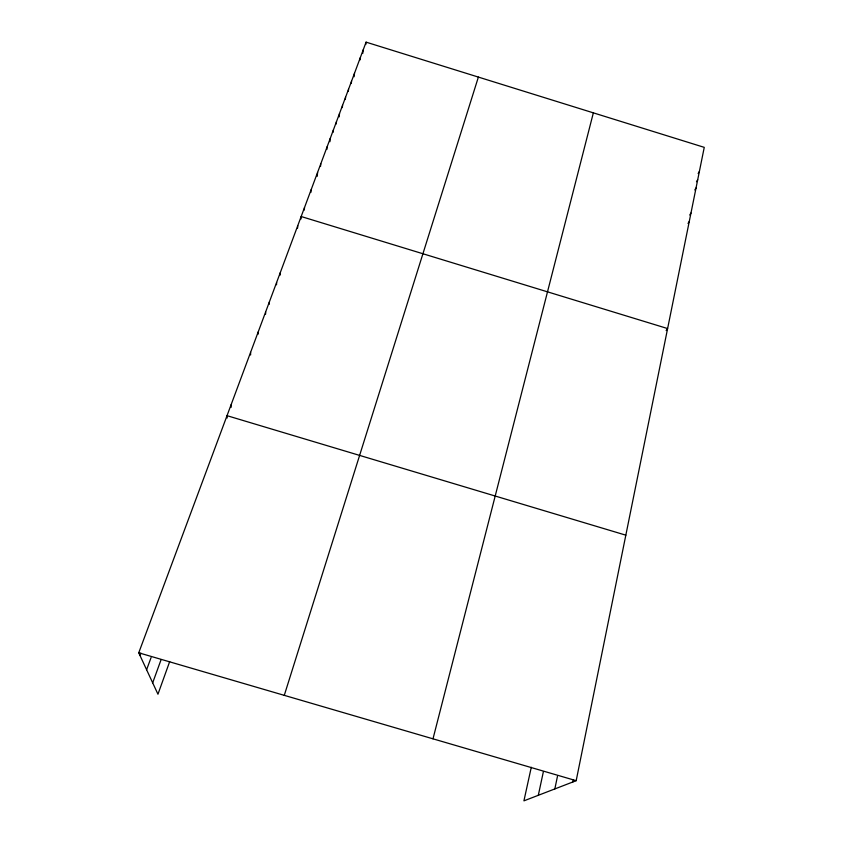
<?xml version="1.0" encoding="UTF-8"?>
<svg xmlns="http://www.w3.org/2000/svg" width="843" height="843" viewBox="0 0 843 843"><rect width="100%" height="100%" fill="white"/><g stroke="black" fill="none" stroke-linecap="round" stroke-linejoin="round"><path stroke-width="1.26" d="M258.169 334.134L258.179 331.994M265.608 314.144L265.64 311.942M269.275 304.27L269.328 302.047M276.536 284.765L276.609 282.489M280.118 275.145L280.203 272.837M297.59 228.147L297.748 225.713M301.004 218.969L301.172 216.525L667.603 328.559L666.16 330.582M304.323 210.044L304.502 207.568M310.898 192.383L311.088 189.865M317.253 176.282L317.579 172.446M320.551 166.408L320.783 163.837M326.873 149.422L327.126 146.808M329.929 141.687L330.256 138.389M333.143 132.246L333.364 130.033M336.22 123.974L336.452 121.74M339.16 116.882L339.518 113.52M342.311 107.609L342.553 105.354M345.314 99.516L345.577 97.24M348.307 91.487L348.57 89.2M351.268 83.51L351.542 81.213M354.081 76.755L354.492 73.288M360.035 59.948L360.33 57.598M362.775 53.383L363.217 49.853M365.778 44.521L366.083 42.15L704.253 147.356L576.18 780.692L523.924 800.85L531.28 767.278M572.829 781.988L573.314 779.585M554.831 788.932L557.444 776.414M538.308 795.307L543.377 771.682M432.996 738.826L593.356 112.857M284.281 695.349L478.381 77.092M169.696 661.555L157.957 694.21L138.747 652.798L366.083 42.15M152.678 682.83L161.002 659.9M146.608 669.742L151.066 657.603M139.991 655.464L140.855 653.135M698.141 173.563L699.353 171.55M696.487 181.73L697.698 179.738M694.811 189.96L696.033 187.978M689.743 214.997L690.965 213.068M688.025 223.469L689.247 221.551M138.747 652.798L576.18 780.692M625.833 535.168L227.03 415.673L227.167 418.033M231.045 404.893L231.161 407.295M250.592 352.374L250.613 354.977"/></g></svg>
